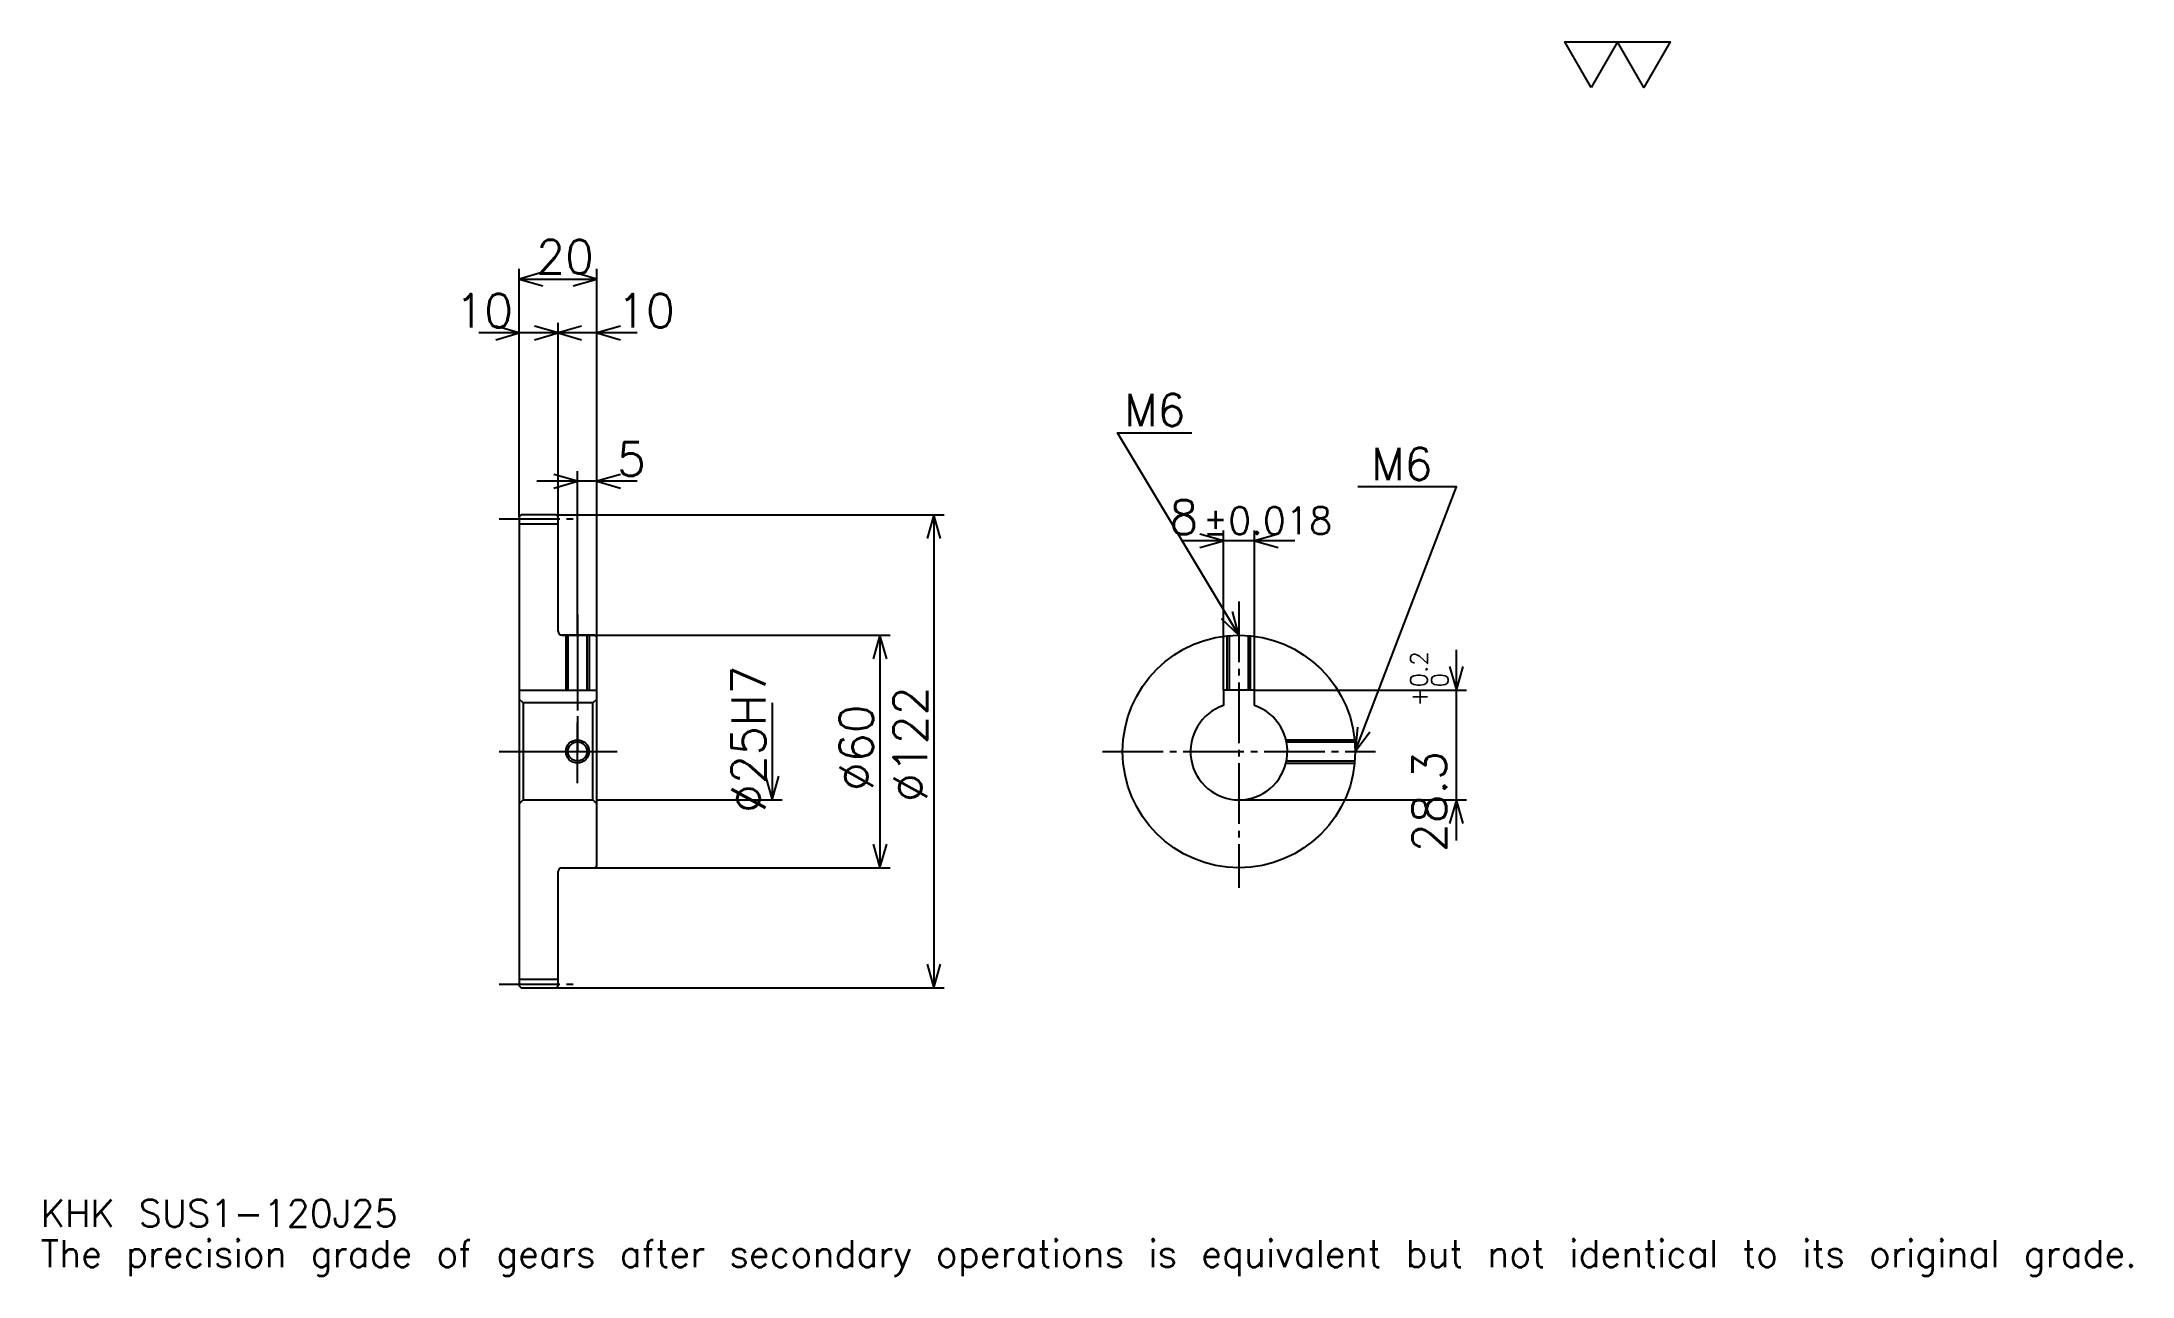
# Model space of a CAD drawing. Extents: x 18 to 557, y 6 to 325.
import ezdxf

# ---------------------------------------------------------------- set-up
doc = ezdxf.new("R2010")
doc.units = 0
doc.linetypes.add('DASHDOT', pattern=[20.869564, 15.652174, -1.73913, 1.73913, -1.73913])
doc.layers.get('0').update_dxf_attribs({"linetype": 'CONTINUOUS'})
doc.layers.add('DASHDOT', color=6, linetype='DASHDOT')
doc.styles.add('KANJI', font='TXT', dxfattribs={"bigfont": 'BIGFONT'})

msp = doc.modelspace()

# ---------------------------------------------------------------- linework, layer by layer
at = {"color": 5}
for p, q in [((140.869568, 202.739136), (140.869568, 266.217407)), ((160.869568, 202.739136), (160.869568, 266.217407)), ((140.869568, 263.608704), (160.869568, 263.608704)), ((161.304352, 249.695648), (130.434784, 249.695648)), ((171.304352, 249.695648), (140.434784, 249.695648)), ((150.869568, 202.739136), (150.869568, 252.304352)), ((171.304352, 211.434784), (145.434784, 211.434784)), ((155.869568, 202.739136), (155.869568, 214.043488)), ((140.869568, 202.239136), (140.869568, 202.739136)), ((150.369568, 202.739136), (160.869568, 202.739136)), ((150.869568, 202.239136), (150.869568, 202.739136)), ((155.869568, 171.739136), (155.869568, 202.739136)), ((155.869568, 171.739136), (155.869568, 202.739136)), ((160.869568, 202.739136), (250.434784, 202.739136)), ((160.869568, 171.239136), (160.869568, 202.739136)), ((247.82608, 202.739136), (247.82608, 80.739136)), ((340.956543, 196.08696), (312.086975, 196.08696)), ((322.521729, 157.539139), (322.521729, 198.695663)), ((330.521729, 157.539139), (330.521729, 198.695663)), ((151.869568, 171.739136), (160.869568, 171.739136)), ((160.869568, 171.739136), (236.521744, 171.739136)), ((233.913055, 171.739136), (233.913055, 111.739136)), ((382.608704, 118.804352), (382.608704, 167.973923)), ((330.521729, 157.539139), (385.217407, 157.539139)), ((206.08696, 154.239136), (206.08696, 129.239136)), ((160.869568, 129.239136), (208.695648, 129.239136)), ((326.521729, 129.239136), (385.217407, 129.239136)), ((151.869568, 111.739136), (160.869568, 111.739136)), ((160.869568, 111.739136), (236.521744, 111.739136)), ((150.369568, 80.739136), (160.869568, 80.739136)), ((160.869568, 80.739136), (250.434784, 80.739136))]:
    msp.add_line(p, q, dxfattribs=at)
at = {"color": 4}
for p, q in [((140.869568, 200.489136), (150.869568, 200.489136)), ((140.869568, 157.539139), (160.869568, 157.539139)), ((141.869568, 154.239136), (141.869568, 129.239136)), ((159.869568, 154.239136), (160.869568, 155.239136)), ((159.869568, 129.239136), (160.869568, 128.239136)), ((140.869568, 82.989136), (150.869568, 82.989136))]:
    msp.add_line(p, q, dxfattribs=at)
at = {"color": 7}
msp.add_lwpolyline([(417.391296, 313.043488), (410.608673, 324.800018), (437.739136, 324.800018), (430.956512, 313.043488), (424.17392, 324.800018), (417.391296, 313.043488)], dxfattribs=at)
at = {"color": 5}
for points in [[(146.956528, 265.347839), (140.869568, 263.608704), (146.956528, 261.869568)], [(154.782608, 261.869568), (160.869568, 263.608704), (154.782608, 265.347839)], [(134.782608, 247.956528), (140.869568, 249.695648), (134.782608, 251.434784)], [(144.782608, 247.956528), (150.869568, 249.695648), (144.782608, 251.434784)], [(156.956528, 251.434784), (150.869568, 249.695648), (156.956528, 247.956528)], [(166.956528, 251.434784), (160.869568, 249.695648), (166.956528, 247.956528)], [(326.521729, 171.739136), (295.217407, 223.913055), (314.347839, 223.913055)], [(149.782608, 209.695648), (155.869568, 211.434784), (149.782608, 213.17392)], [(166.956528, 213.17392), (160.869568, 211.434784), (166.956528, 209.695648)], [(356.521729, 141.739136), (382.608704, 210), (357.217407, 210)], [(249.565216, 196.652176), (247.82608, 202.739136), (246.08696, 196.652176)], [(316.434784, 194.347839), (322.521729, 196.08696), (316.434784, 197.826096)], [(336.608704, 197.826096), (330.521729, 196.08696), (336.608704, 194.347839)], [(321.898743, 176.063873), (326.521729, 171.739136), (324.881317, 177.853424)], [(235.652176, 165.652176), (233.913055, 171.739136), (232.17392, 165.652176)], [(380.869568, 163.626099), (382.608704, 157.539139), (384.347839, 163.626099)], [(357.07016, 148.045868), (356.521729, 141.739136), (360.319214, 146.804184)], [(204.347824, 135.326096), (206.08696, 129.239136), (207.82608, 135.326096)], [(384.347839, 123.152176), (382.608704, 129.239136), (380.869568, 123.152176)], [(232.17392, 117.826096), (233.913055, 111.739136), (235.652176, 117.826096)], [(246.08696, 86.826096), (247.82608, 80.739136), (249.565216, 86.826096)]]:
    msp.add_lwpolyline(points, dxfattribs=at)
at = {"color": 4}
for points in [[(150.869568, 172.739136), (150.869568, 202.239136), (150.369568, 202.739136), (141.369568, 202.739136), (140.869568, 202.239136), (140.869568, 128.239136)], [(151.869568, 111.739136), (160.369568, 111.739136), (160.869568, 112.239136), (160.869568, 171.239136), (160.369568, 171.739136), (151.869568, 171.739136)], [(152.869568, 171.739136), (152.869568, 157.539139)], [(153.409561, 171.739136), (153.409561, 157.539139)], [(158.329559, 171.739136), (158.329559, 157.539139)], [(158.869568, 171.739136), (158.869568, 157.539139)], [(323.521729, 157.539139), (323.521729, 171.58876)], [(324.061737, 157.539139), (324.061737, 171.638107)], [(328.98175, 157.539139), (328.98175, 171.638107)], [(329.521729, 157.539139), (329.521729, 171.58876)], [(330.521729, 153.581848), (330.521729, 157.539139), (322.521729, 157.539139), (322.521729, 153.581848)], [(140.869568, 128.239136), (141.869568, 129.239136), (159.869568, 129.239136), (159.869568, 154.239136), (141.869568, 154.239136), (140.869568, 155.239136)], [(338.656403, 144.739136), (356.371368, 144.739136)], [(338.777283, 144.199142), (356.420715, 144.199142)], [(338.656403, 138.739136), (356.371368, 138.739136)], [(338.777283, 139.279129), (356.420715, 139.279129)], [(140.869568, 128.239136), (140.869568, 81.239136), (141.369568, 80.739136), (150.369568, 80.739136), (150.869568, 81.239136), (150.869568, 110.739136)]]:
    msp.add_lwpolyline(points, dxfattribs=at)
for centre, radius in [((326.521729, 141.739136), 30), ((155.869568, 141.739136), 2.46)]:
    msp.add_circle(centre, radius, dxfattribs=at)
at = {"color": 7}
msp.add_circle((155.869568, 141.739136), 3, dxfattribs=at)
at = {"color": 4}
for centre, radius, start, end in [((151.869568, 172.739136), 1, 180, 270), ((326.521729, 141.739136), 12.5, 108.66292518, 71.33707482), ((151.869568, 110.739136), 1, 90, 180)]:
    msp.add_arc(centre, radius, start, end, dxfattribs=at)
at = {"layer": 'DASHDOT', "color": 7}
for p, q in [((135.652176, 201.739136), (156.08696, 201.739136)), ((326.521729, 180.434784), (326.521729, 106.521744)), ((155.869568, 171.739136), (155.869568, 141.739136)), ((135.652176, 141.739136), (166.08696, 141.739136)), ((291.304352, 141.739136), (361.739136, 141.739136)), ((135.652176, 81.739136), (156.08696, 81.739136))]:
    msp.add_line(p, q, dxfattribs=at)
for points in [[(155.869568, 176.956528), (155.869568, 152.321747)], [(155.869568, 133.521744), (155.869568, 149.956528)], [(147.652176, 141.739136), (164.08696, 141.739136)]]:
    msp.add_lwpolyline(points, dxfattribs=at)

# ---------------------------------------------------------------- texts
at = {"color": 7, "style": 'KANJI'}
for s, height, p in [('20', 8.695652, (145.217392, 265)), ('10', 8.695652, (124.347824, 251.08696)), ('10', 8.695652, (166.08696, 251.08696)), ('M6', 8.347826, (296.956543, 225.652176)), ('5', 8.695652, (166.08696, 212.82608)), ('M6', 8.347826, (360.695679, 211.739136)), ('8', 8.695652, (308.572205, 197.826096)), ('%%p0.018', 6.956522, (317.17981, 197.826096)), ('KHK SUS1-120J25', 6.956522, (17.391304, 19.130434)), ('The precision grade of gears after secondary operations is equivalent but not identical to its original grade.', 6.956522, (17.391304, 8.695652))]:
    msp.add_text(s, height=height, dxfattribs=at).set_placement(p)
for s, height, p in [('%%c25H7', 8.695652, (204.347824, 125.869568)), ('0.2', 4.347826, (375.130432, 158.272507)), ('%%c122', 8.695652, (246.08696, 128.695648)), ('+', 4.347826, (375.130432, 153.402939)), ('0', 4.347826, (380.521729, 158.272507)), ('%%c60', 8.695652, (232.17392, 131.521744)), ('28.3', 8.695652, (380, 115.764717))]:
    msp.add_text(s, height=height, rotation=90, dxfattribs=at).set_placement(p)

doc.saveas('drawing.dxf')
